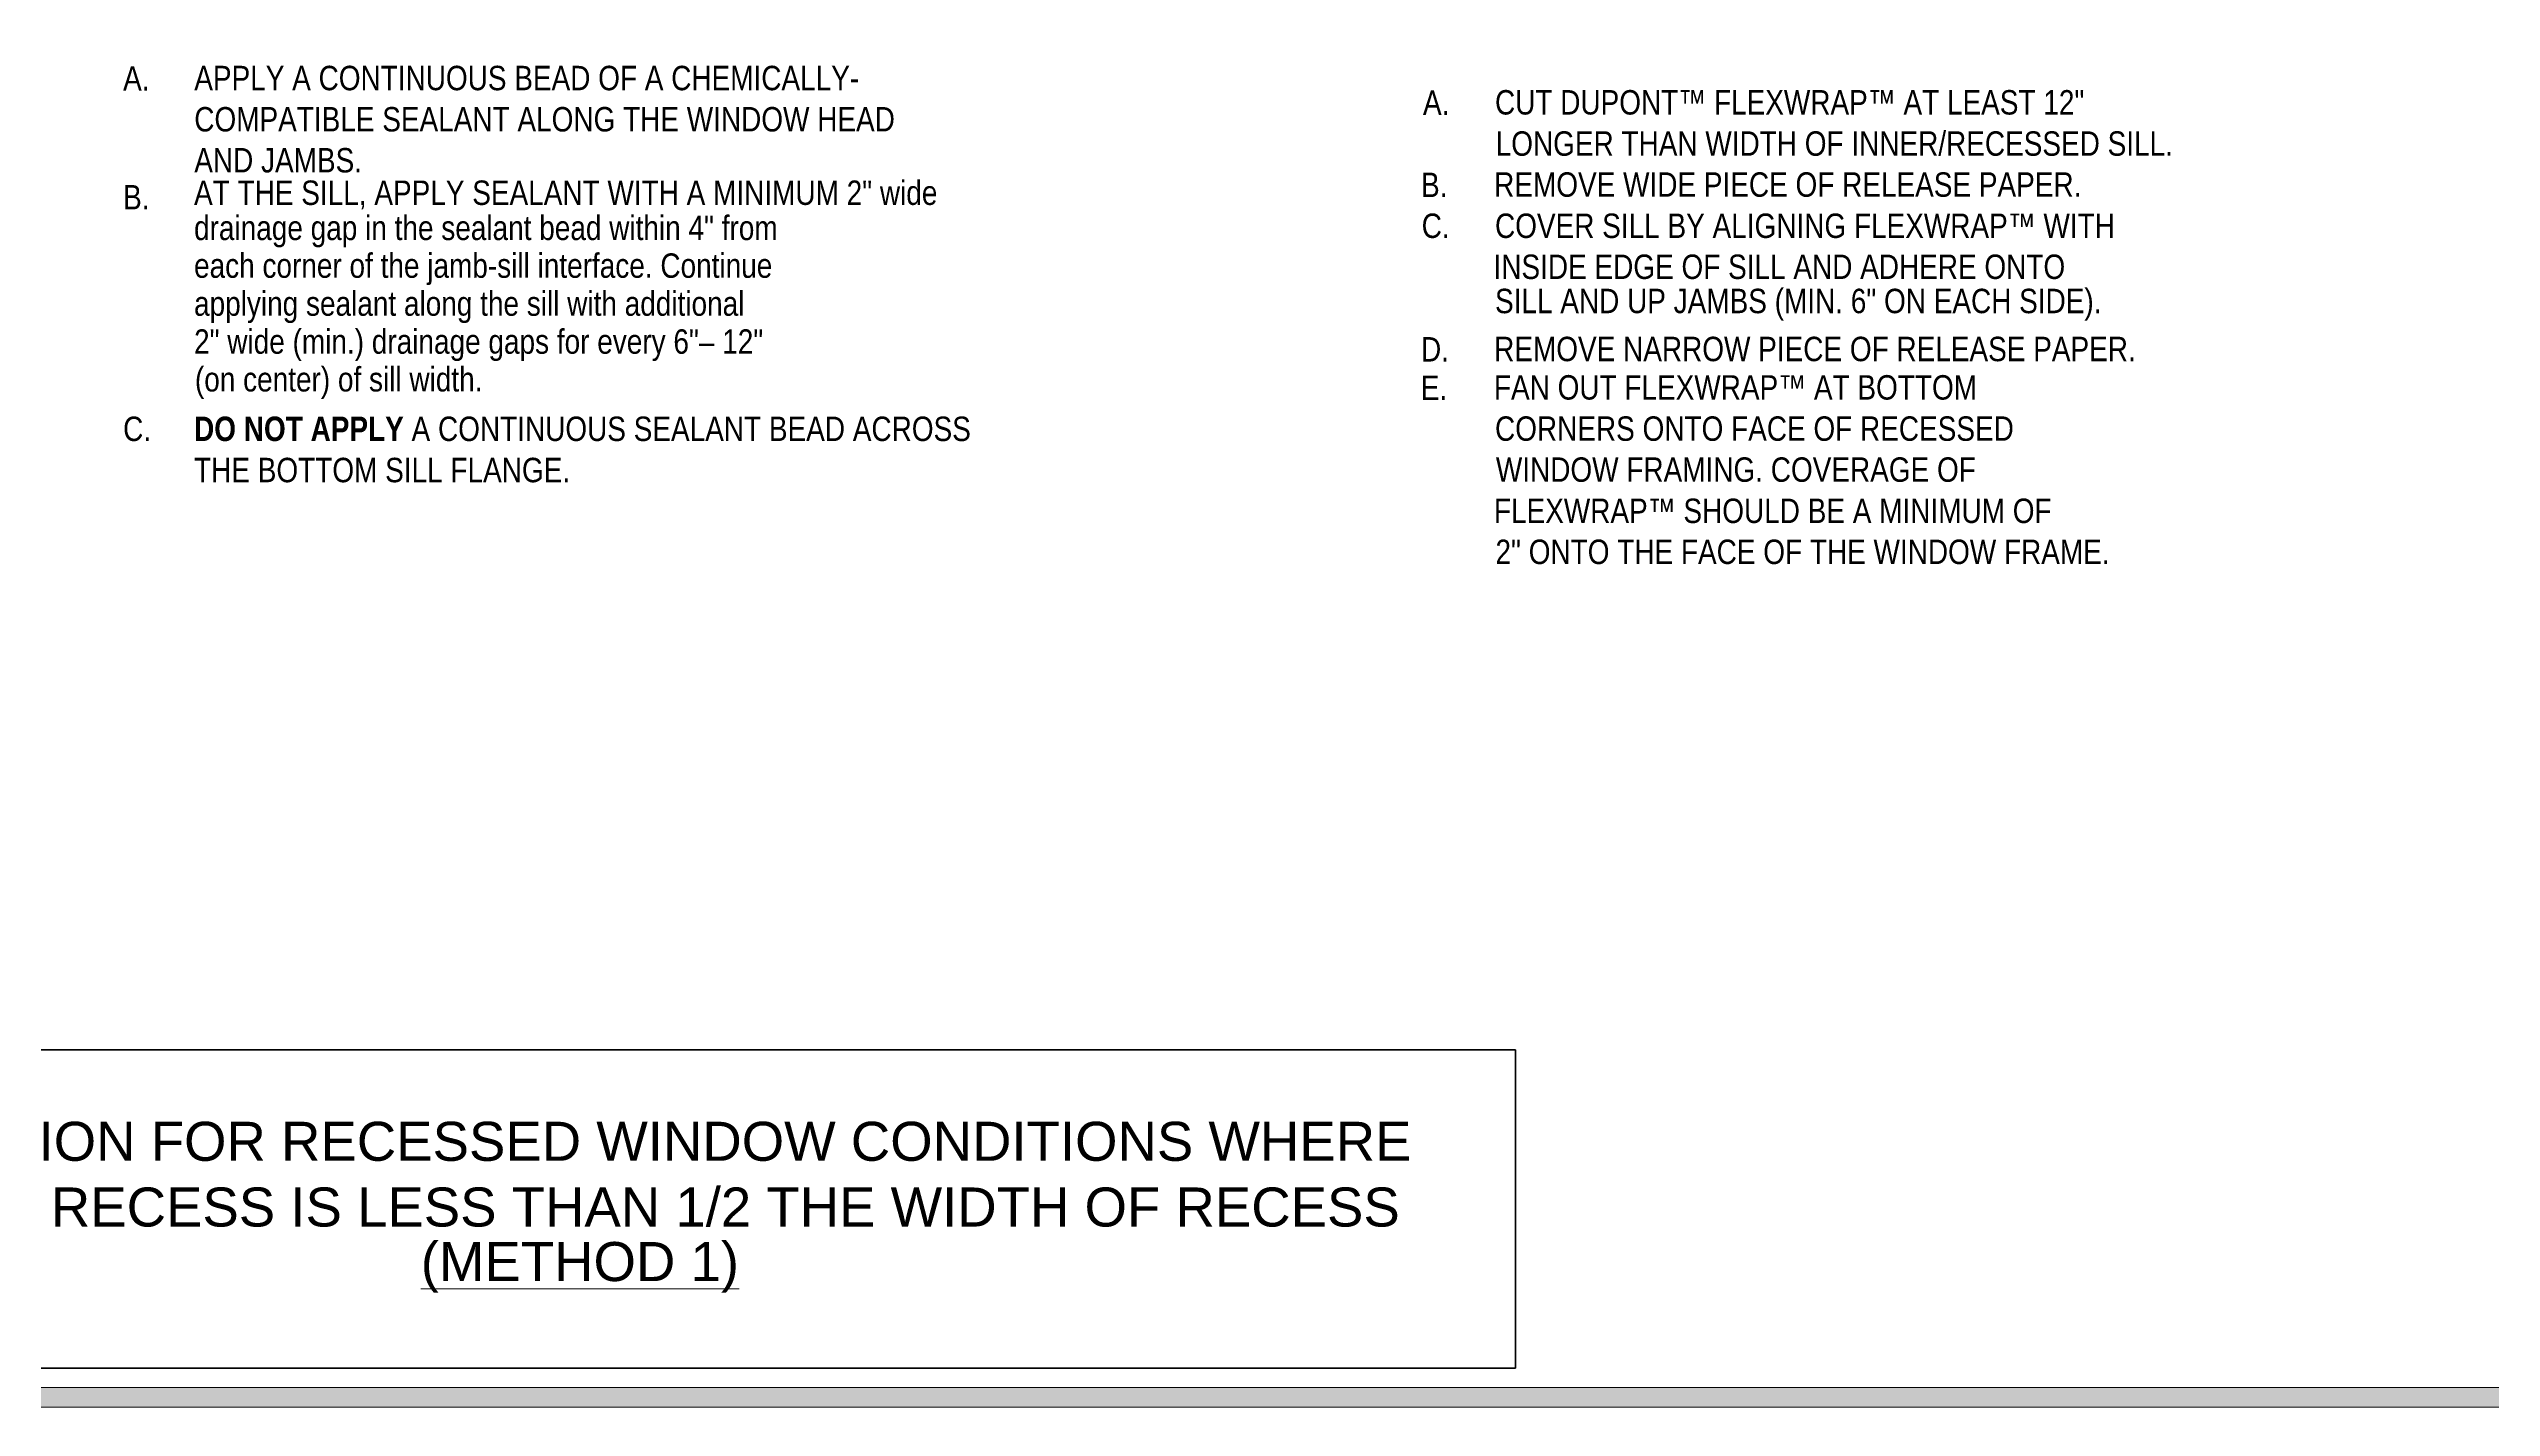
# Model space of a CAD drawing. Extents: x -1337 to 5791, y -3809 to 1769.
# Drawn here: x 205 to 1331, y -3693 to -3066 of the extents above; entities that cross this region are included whole.
import ezdxf

# ---------------------------------------------------------------- set-up
doc = ezdxf.new("R2010")
doc.units = 0
doc.header["$MEASUREMENT"] = 0
for name, color, linetype, lineweight in [('.ATI-TEXT', 7, 'Continuous', 0), ('A-ANNO-TTLB-TEXT-MEDM', 7, 'Continuous', 0), ('A-DETL-MEDM', 7, 'Continuous', 0), ('G-ANNO-TTLB', 7, 'Continuous', 0)]:
    doc.layers.add(name, color=color, linetype=linetype, lineweight=lineweight)

# ---------------------------------------------------------------- blocks, each defined once
blk = doc.blocks.new('Block_54')
at = {"layer": '.ATI-TEXT', "char_height": 0.2, "attachment_point": 7}
for s, insert in [('\\C18;\\c0;\\FArial Narrow|b0|i0|c1;\\H11.249999;\\W1.000000;A.', (838.8, -3096.9)), ('\\C18;\\c0;\\FArial Narrow|b0|i0|c1;\\H11.249999;\\W1.000000;CUT DUPONT™ FLEXWRAP™ AT LEAST 12" ', (872, -3096.9)), ('\\C18;\\c0;\\FArial Narrow|b0|i0|c1;\\H11.249999;\\W1.000000;LONGER THAN WIDTH OF INNER/RECESSED SILL.', (872.3, -3115.9)), ('\\C18;\\c0;\\FArial Narrow|b0|i0|c1;\\H11.249999;\\W1.000000;B.', (837.9, -3134.8)), ('\\C18;\\c0;\\FArial Narrow|b0|i0|c1;\\H11.249999;\\W1.000000;REMOVE WIDE PIECE OF RELEASE PAPER.', (871.6, -3134.8)), ('\\C18;\\c0;\\FArial Narrow|b0|i0|c1;\\H11.249999;\\W1.000000;C.', (838.2, -3153.8)), ('\\C18;\\c0;\\FArial Narrow|b0|i0|c1;\\H11.249999;\\W1.000000;COVER SILL BY ALIGNING FLEXWRAP™ WITH', (872, -3153.8)), ('\\C18;\\c0;\\FArial Narrow|b0|i0|c1;\\H11.249999;\\W1.000000;INSIDE EDGE OF SILL AND ADHERE ONTO', (871.3, -3172.7)), ('\\C18;\\c0;\\FArial Narrow|b0|i0|c1;\\H11.249999;\\W1.000000;SILL AND UP JAMBS (MIN. 6" ON EACH SIDE).', (872, -3191.7)), ('\\C18;\\c0;\\FArial Narrow|b0|i0|c1;\\H11.249999;\\W1.000000;D.', (837.9, -3210.6)), ('\\C18;\\c0;\\FArial Narrow|b0|i0|c1;\\H11.249999;\\W1.000000;REMOVE NARROW PIECE OF RELEASE PAPER.', (871.6, -3210.6)), ('\\C18;\\c0;\\FArial Narrow|b0|i0|c1;\\H11.249999;\\W1.000000;E.', (837.8, -3228.3)), ('\\C18;\\c0;\\FArial Narrow|b0|i0|c1;\\H11.249999;\\W1.000000;FAN OUT FLEXWRAP™ AT BOTTOM', (871.5, -3228.3)), ('\\C18;\\c0;\\FArial Narrow|b0|i0|c1;\\H11.249999;\\W1.000000;CORNERS ONTO FACE OF RECESSED', (872, -3247.3)), ('\\C18;\\c0;\\FArial Narrow|b0|i0|c1;\\H11.249999;\\W1.000000;WINDOW FRAMING. COVERAGE OF', (872.4, -3266.2)), ('\\C18;\\c0;\\FArial Narrow|b0|i0|c1;\\H11.249999;\\W1.000000;FLEXWRAP™ SHOULD BE A MINIMUM OF', (871.5, -3285.2)), ('\\C18;\\c0;\\FArial Narrow|b0|i0|c1;\\H11.249999;\\W1.000000;2" ONTO THE FACE OF THE WINDOW FRAME.', (872.2, -3304.1))]:
    blk.add_mtext(s, dxfattribs=dict(at, insert=insert))
blk = doc.blocks.new('Block_67')
at = {"layer": '.ATI-TEXT', "char_height": 0.2, "attachment_point": 7}
for s, insert in [('\\C18;\\c0;\\FArial Narrow|b0|i0|c1;\\H11.249999;\\W1.000000;A.', (239.7, -3085.7)), ('\\C18;\\c0;\\FArial Narrow|b0|i0|c1;\\H11.249999;\\W1.000000;APPLY A CONTINUOUS BEAD OF A CHEMICALLY-', (272.5, -3085.7)), ('\\C18;\\c0;\\FArial Narrow|b0|i0|c1;\\H11.249999;\\W1.000000;COMPATIBLE SEALANT ALONG THE WINDOW HEAD', (272.5, -3104.7)), ('\\C18;\\c0;\\FArial Narrow|b0|i0|c1;\\H11.249999;\\W1.000000;AND JAMBS.', (272.5, -3123.6))]:
    blk.add_mtext(s, dxfattribs=dict(at, insert=insert))
blk = doc.blocks.new('Block_69')
at = {"layer": '.ATI-TEXT', "char_height": 0.2, "attachment_point": 7}
for s, insert in [('\\C18;\\c0;\\FArial Narrow|b0|i0|c1;\\H11.251642;\\W1.000000;C.', (239.7, -3247.4)), ('\\C18;\\c0;\\FArial Narrow Bold|b1|i0|c1;\\H11.251642;\\W1.000000;DO NOT APPLY \\FArial Narrow|b0|i0|c1;A CONTINUOUS SEALANT BEAD ACROSS ', (272.4, -3247.4)), ('\\C18;\\c0;\\FArial Narrow|b0|i0|c1;\\H11.251642;\\W1.000000;THE BOTTOM SILL FLANGE.', (272.4, -3266.4))]:
    blk.add_mtext(s, dxfattribs=dict(at, insert=insert))
blk = doc.blocks.new('Block_68')
at = {"layer": '.ATI-TEXT'}
blk.add_blockref('Block_69', (0, 0), dxfattribs=at)
at = {"layer": '.ATI-TEXT', "char_height": 0.2, "attachment_point": 7}
for s, insert in [('\\C18;\\c0;\\FArial Narrow|b0|i0|c1;\\H11.251642;\\W1.000000;B.', (239.7, -3140.5)), ('\\C18;\\c0;\\FArial Narrow|b0|i0|c1;\\H11.251642;\\W1.000000;AT THE SILL, APPLY SEALANT WITH A MINIMUM 2" wide   ', (272.4, -3140.5)), ('\\C18;\\c0;\\FArial Narrow|b0|i0|c1;\\H11.251642;\\W1.000000;drainage gap in the sealant bead within 4" from', (272.4, -3158)), ('\\C18;\\c0;\\FArial Narrow|b0|i0|c1;\\H11.251642;\\W1.000000;each corner of the jamb-sill interface. Continue', (272.4, -3175.4)), ('\\C18;\\c0;\\FArial Narrow|b0|i0|c1;\\H11.251642;\\W1.000000;applying sealant along the sill with additional ', (272.4, -3192.9)), ('\\C18;\\c0;\\FArial Narrow|b0|i0|c1;\\H11.251642;\\W1.000000;2" wide (min.) drainage gaps for every 6"– 12" ', (272.4, -3210.4)), ('\\C18;\\c0;\\FArial Narrow|b0|i0|c1;\\H11.251642;\\W1.000000;(on center) of sill width.', (272.8, -3227.8))]:
    blk.add_mtext(s, dxfattribs=dict(at, insert=insert))
blk = doc.blocks.new('Block_842')
at = {"layer": 'A-ANNO-TTLB-TEXT-MEDM', "char_height": 0.2, "attachment_point": 7}
for s, insert in [('\\C5;\\c16711680;\\FArial|b0|i0|c1;\\H18.000001;\\W1.000000;INSTALLATION FOR RECESSED WINDOW CONDITIONS WHERE', (66.6, -3579.3)), ('\\C5;\\c16711680;\\FArial|b0|i0|c1;\\H18.000001;\\W1.000000;DEPTH OF RECESS IS LESS THAN 1/2 THE WIDTH OF RECESS', (72.3, -3609.6)), ('\\L\\C5;\\c16711680;\\FArial|b0|i0|c1;\\H18.000001;\\W1.000000;(METHOD 1)\\l', (376.9, -3639.9))]:
    blk.add_mtext(s, dxfattribs=dict(at, insert=insert))

msp = doc.modelspace()

# ---------------------------------------------------------------- hatches: boundary and pattern name
at = {"layer": 'G-ANNO-TTLB', "true_color": 0xff00ff, "transparency": 33554687}
h = msp.add_hatch(color=6, dxfattribs=at)
edge = h.paths.add_edge_path()
edge.add_spline(control_points=[(1773, -3692.6), (1773, -3692.6), (-1156.5, -3692.6), (-1156.5, -3692.6), (-1156.5, -3692.6), (-1156.5, -1235.6), (-1156.5, -1235.6), (-1156.5, -1235.6), (1773, -1235.6), (1773, -1235.6), (1773, -1235.6), (1773, -3692.6), (1773, -3692.6)], knot_values=[0, 0, 0, 0, 1, 1, 1, 2, 2, 2, 3, 3, 3, 4, 4, 4, 4], degree=3, periodic=0)
edge = h.paths.add_edge_path()
edge.add_spline(control_points=[(-1147.5, -1244.6), (-1147.5, -1244.6), (-1147.5, -3683.6), (-1147.5, -3683.6), (-1147.5, -3683.6), (1764, -3683.6), (1764, -3683.6), (1764, -3683.6), (1764, -1244.6), (1764, -1244.6), (1764, -1244.6), (-1147.5, -1244.6), (-1147.5, -1244.6)], knot_values=[0, 0, 0, 0, 1, 1, 1, 2, 2, 2, 3, 3, 3, 4, 4, 4, 4], degree=3, periodic=0)
edge.add_line((-1147.5, -1244.6), (-1147.5, -1244.6))

# ---------------------------------------------------------------- linework, layer by layer
at = {"layer": 'A-DETL-MEDM', "color": 18, "lineweight": 106, "true_color": 0x000000}
msp.add_lwpolyline([(881.4, -3527.9), (22.8, -3527.9), (22.7, -3674.6), (881.4, -3674.6)], close=True, dxfattribs=at)
at = {"layer": 'G-ANNO-TTLB', "color": 6, "lineweight": 9, "true_color": 0xff00ff}
for p, q in [((-1147.5, -3683.6), (1764, -3683.6)), ((1764, -3683.6), (-1147.5, -3683.6)), ((-1156.5, -3692.6), (1773, -3692.6))]:
    msp.add_line(p, q, dxfattribs=at)
at = {"layer": 'G-ANNO-TTLB'}
for points in [[(1773, -3692.6), (1773, -3692.6), (-1156.5, -3692.6), (-1156.5, -3692.6), (-1156.5, -3692.6), (-1156.5, -1235.6), (-1156.5, -1235.6), (-1156.5, -1235.6), (1773, -1235.6), (1773, -1235.6), (1773, -1235.6), (1773, -3692.6), (1773, -3692.6)], [(-1147.5, -1244.6), (-1147.5, -1244.6), (-1147.5, -3683.6), (-1147.5, -3683.6), (-1147.5, -3683.6), (1764, -3683.6), (1764, -3683.6), (1764, -3683.6), (1764, -1244.6), (1764, -1244.6), (1764, -1244.6), (-1147.5, -1244.6), (-1147.5, -1244.6)]]:
    msp.add_open_spline(points, degree=3, knots=[0, 0, 0, 0, 1, 1, 1, 2, 2, 2, 3, 3, 3, 4, 4, 4, 4], dxfattribs=at)

# ---------------------------------------------------------------- block references
at = {"layer": '.ATI-TEXT'}
for name in ['Block_67', 'Block_54', 'Block_68']:
    msp.add_blockref(name, (0, 0), dxfattribs=at)
at = {"layer": 'A-ANNO-TTLB-TEXT-MEDM'}
msp.add_blockref('Block_842', (0, 0), dxfattribs=at)

doc.saveas('drawing.dxf')
